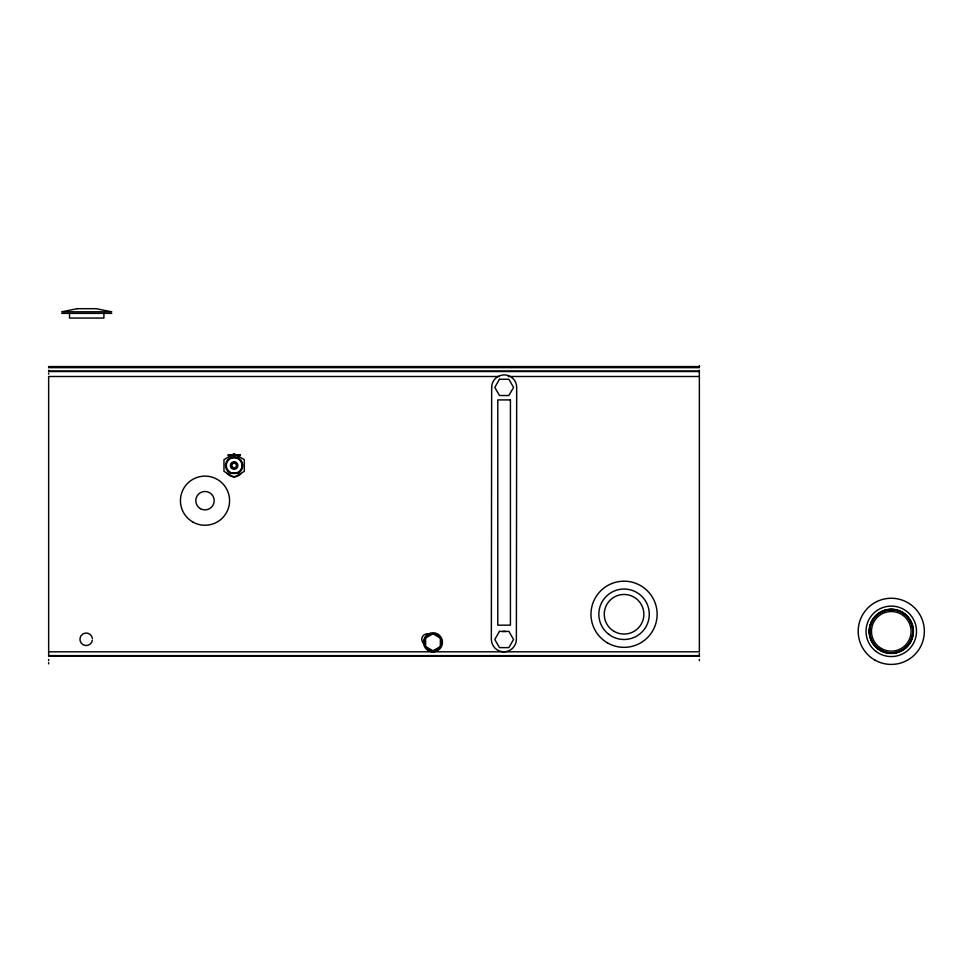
<?xml version="1.0" encoding="UTF-8"?>
<svg xmlns="http://www.w3.org/2000/svg" width="973" height="973" viewBox="0 0 973 973"><rect width="100%" height="100%" fill="white"/><g stroke="black" fill="none" stroke-linecap="round" stroke-linejoin="round"><path stroke-width="1.46" d="M241.085 473.632L240.696 474.058A9.256 9.256 0 0 1 227.597 474.058L227.196 473.632M237.899 456.957L237.899 455.048L239.127 454.695M236.184 473.097L232.109 473.097M61.688 313.367L111.749 313.367M699.368 366.578L48.65 366.578L48.65 367.648L699.368 367.648L699.368 365.666M48.65 371.078L699.368 371.078M48.65 371.54L699.368 371.54M499.149 376.502L48.65 376.502L48.65 651.813L699.368 651.813L699.368 374.873M508.247 376.502L699.368 376.502M228.047 454.695L240.404 454.695M229.786 454.768L239.017 454.768M232.644 455.486L228.047 455.486M235.648 455.486L240.404 455.486M699.368 655.62L48.65 655.62L48.65 656.228L699.368 656.228M229.154 454.695L230.394 455.048L230.394 456.957M699.368 370.239L699.368 371.71M699.368 372.075L699.368 372.695M699.368 373.377L699.368 374.106M699.368 653.442L699.368 656.593M699.368 659.426L699.368 660.655M103.904 313.367L103.904 318.062L69.533 318.062L69.533 313.367M48.65 370.239L48.65 371.71M48.65 373.377L48.65 374.106M48.65 652.628L48.65 655.048M48.65 659.426L48.65 660.655M48.65 662.649L48.65 663.89M424.204 643.883A5.473 5.473 0 0 1 428.898 634.092M92.399 640.064A6.252 6.252 0 0 1 82.875 644.6A6.252 6.252 0 0 1 82.79 634.043A6.252 6.252 0 0 1 92.386 638.422M238.166 472.464A8.039 8.039 0 0 1 230.127 472.464M232.061 457.736A8.039 8.039 0 0 1 236.22 457.736M241.912 463.428A8.039 8.039 0 0 1 241.912 467.587M502.555 631.635A6.252 6.252 0 0 1 505.802 631.635M491.669 387.4L491.353 639.285A12.515 12.515 0 0 0 503.868 651.801A12.515 12.515 0 0 0 516.383 639.285L516.687 387.4A12.515 12.515 0 0 0 504.172 374.885A12.515 12.515 0 0 0 491.669 387.4M499.49 379.263L494.795 387.4L499.49 395.524L508.867 395.524L513.562 387.4L508.867 379.263L499.49 379.263M499.465 631.368L494.783 639.492L499.465 647.617L508.855 647.617L513.549 639.492L508.855 631.368L499.465 631.368M234.14 453.759L223.972 459.633L223.972 471.37L234.14 477.244L244.308 471.37L244.308 459.633L234.14 453.759M432.973 633.776L425.602 638.033L425.602 646.546L432.973 650.815L440.355 646.546L440.355 638.033L432.973 633.776M238.446 472.951L229.847 472.951A8.599 8.599 0 0 1 227.548 459.974A8.599 8.599 0 0 1 240.732 459.974A8.599 8.599 0 0 1 238.446 472.951M77.329 308.684L61.688 311.81L111.749 311.81L96.108 308.684L77.329 308.684M510.424 399.915L497.787 399.915L497.787 625.165L510.424 625.165L510.424 399.915M608.77 634.335A25.237 25.237 0 0 0 649.088 617.466A25.237 25.237 0 0 0 614.316 590.988A25.237 25.237 0 0 0 608.77 634.335M614.158 631.416A19.813 19.813 0 0 0 643.871 614.267A19.813 19.813 0 0 0 614.158 597.106A19.813 19.813 0 0 0 614.158 631.416M607.517 642.91A33.082 33.082 0 0 0 657.14 614.267A33.082 33.082 0 0 0 607.517 585.612A33.082 33.082 0 0 0 607.517 642.91M875.98 651.411A25.237 25.237 0 0 0 916.298 634.542A25.237 25.237 0 0 0 881.526 608.052A25.237 25.237 0 0 0 875.98 651.411M878.485 649.392A22.124 22.124 0 0 0 913.306 633.374A22.124 22.124 0 0 0 882.025 611.226A22.124 22.124 0 0 0 878.485 649.392M878.607 649.222A21.917 21.917 0 0 0 913.088 633.35A21.917 21.917 0 0 0 882.11 611.421A21.917 21.917 0 0 0 878.607 649.222M878.728 649.04A21.698 21.698 0 0 0 912.881 633.338A21.698 21.698 0 0 0 882.195 611.616A21.698 21.698 0 0 0 878.728 649.04M878.85 648.869A21.491 21.491 0 0 0 912.662 633.314A21.491 21.491 0 0 0 882.292 611.81A21.491 21.491 0 0 0 878.85 648.869M881.368 648.492A19.813 19.813 0 0 0 911.081 631.331A19.813 19.813 0 0 0 881.368 614.182A19.813 19.813 0 0 0 881.368 648.492M874.727 659.986A33.082 33.082 0 0 0 924.35 631.331A33.082 33.082 0 0 0 874.727 602.688A33.082 33.082 0 0 0 874.727 659.986M428.716 649.672A8.526 8.526 0 0 0 441.499 642.289A8.526 8.526 0 0 0 428.716 634.907A8.526 8.526 0 0 0 428.716 649.672M428.205 650.548A9.535 9.535 0 0 0 442.508 642.289A9.535 9.535 0 0 0 428.205 634.031A9.535 9.535 0 0 0 428.205 650.548M192.715 521.954A24.58 24.58 0 0 0 229.579 500.669A24.58 24.58 0 0 0 192.715 479.397A24.58 24.58 0 0 0 192.715 521.954M200.402 508.66A9.219 9.219 0 0 0 214.218 500.669A9.219 9.219 0 0 0 200.402 492.691A9.219 9.219 0 0 0 200.402 508.66M228.582 471.066A7.857 7.857 0 0 0 241.73 467.539A7.857 7.857 0 0 0 232.109 457.918A7.857 7.857 0 0 0 228.582 471.066M232.486 467.162A2.335 2.335 0 0 0 236.403 466.116A2.335 2.335 0 0 0 233.544 463.245A2.335 2.335 0 0 0 232.486 467.162M232.024 467.624A3.004 3.004 0 0 0 237.047 466.286A3.004 3.004 0 0 0 233.362 462.601A3.004 3.004 0 0 0 232.024 467.624M231.501 468.147A3.734 3.734 0 0 0 237.753 466.468A3.734 3.734 0 0 0 233.179 461.895A3.734 3.734 0 0 0 231.501 468.147"/></g></svg>
